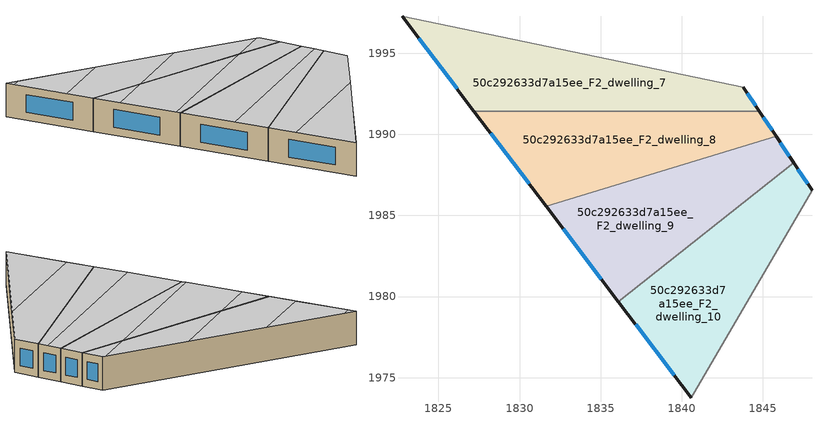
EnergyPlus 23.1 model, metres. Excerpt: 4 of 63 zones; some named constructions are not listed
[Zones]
50c292633d7a15ee_F2_dwelling_10
 floor to 50c292633d7a15ee_F1_dwelling_10 (EU_floor_Construction): 1846.88,1988.25 1848.02,1986.55 1840.57,1973.76 1836.09,1979.67 z6
 wall outside (EU_wall_Construction): 1848.02,1986.55 1846.88,1988.25 / 1836.09,1979.67 1840.57,1973.76 z6:9
 wall to 50c292633d7a15ee_F2_dwelling_11 (EU_wall_Construction): 1840.57,1973.76 1848.02,1986.55 z6:9
 wall to 50c292633d7a15ee_F2_dwelling_9 (EU_wall_Construction): 1846.88,1988.25 1836.09,1979.67 z6:9
 window (EU_Window_Construction): 1847.75,1986.95 1847.15,1987.85 / 1837.14,1978.28 1839.52,1975.14 z6.7:8.3
 ceiling adiabatic (EU_roof_Construction): 1845.75,1982.66 1848.02,1986.55 1846.88,1988.25 1836.09,1979.67 1837.47,1977.85 z9
 ceiling to 50c292633d7a15ee_F3_dwelling_6 (EU_floor_Construction): 1840.57,1973.76 1845.75,1982.65 1837.47,1977.85 z9
50c292633d7a15ee_F2_dwelling_7
 floor to 50c292633d7a15ee_F1_dwelling_7 (EU_floor_Construction): 1843.79,1992.88 1844.77,1991.41 1827.18,1991.43 1822.75,1997.28 z6
 wall outside (EU_wall_Construction): 1844.77,1991.41 1843.79,1992.88 / 1822.75,1997.28 1827.18,1991.43 z6:9
 wall to 50c292633d7a15ee_F2_dwelling_8 (EU_wall_Construction): 1827.18,1991.43 1844.77,1991.41 z6:9
 wall to 50c292633d7a15ee_F2_dwelling_6 (EU_wall_Construction): 1843.79,1992.88 1822.75,1997.28 z6:9
 window (EU_Window_Construction): 1844.54,1991.76 1844.02,1992.54 / 1823.79,1995.9 1826.14,1992.8 z6.7:8.3
 ceiling to 50c292633d7a15ee_F3_dwelling_1 (EU_floor_Construction): 1830.15,1995.73 1823.77,1997.06 1823.18,1996.72 1825.83,1993.22 z9
 ceiling to 50c292633d7a15ee_F3_dwelling_3 (EU_floor_Construction): 1843.56,1992.93 1836.73,1994.36 1831.67,1991.42 1840.96,1991.42 z9
 ceiling adiabatic (EU_roof_Construction): 1844.77,1991.41 1843.79,1992.88 1843.56,1992.93 1840.96,1991.42 z9; 1836.73,1994.36 1830.15,1995.73 1825.83,1993.22 1823.18,1996.72 1823.77,1997.06 1822.75,1997.28 1827.18,1991.43 1831.67,1991.42 z9
50c292633d7a15ee_F2_dwelling_8
 floor to 50c292633d7a15ee_F1_dwelling_8 (EU_floor_Construction): 1844.77,1991.41 1845.8,1989.87 1831.63,1985.56 1827.18,1991.43 z6
 wall outside (EU_wall_Construction): 1845.8,1989.87 1844.77,1991.41 / 1827.18,1991.43 1831.63,1985.56 z6:9
 wall to 50c292633d7a15ee_F2_dwelling_9 (EU_wall_Construction): 1831.63,1985.56 1845.8,1989.87 z6:9
 window (EU_Window_Construction): 1845.56,1990.23 1845.01,1991.05 / 1828.23,1990.05 1830.59,1986.94 z6.7:8.3
 ceiling to 50c292633d7a15ee_F3_dwelling_3 (EU_floor_Construction): 1840.96,1991.42 1831.67,1991.42 1828.56,1989.62 1831.4,1985.87 z9
 ceiling to 50c292633d7a15ee_F3_dwelling_2 (EU_floor_Construction): 1831.67,1991.42 1827.18,1991.43 1828.56,1989.62 z9
 ceiling to 50c292633d7a15ee_F3_dwelling_4 (EU_floor_Construction): 1845.8,1989.87 1844.77,1991.41 1840.96,1991.42 1831.4,1985.87 1831.63,1985.56 z9
50c292633d7a15ee_F2_dwelling_9
 floor to 50c292633d7a15ee_F1_dwelling_9 (EU_floor_Construction): 1845.8,1989.87 1846.88,1988.25 1836.09,1979.67 1831.63,1985.56 z6
 wall outside (EU_wall_Construction): 1846.88,1988.25 1845.8,1989.87 / 1831.63,1985.56 1836.09,1979.67 z6:9
 window (EU_Window_Construction): 1846.63,1988.63 1846.06,1989.49 / 1832.68,1984.17 1835.05,1981.05 z6.7:8.3
 ceiling to 50c292633d7a15ee_F3_dwelling_4 (EU_floor_Construction): 1846.42,1988.95 1845.8,1989.87 1831.63,1985.56 1834.36,1981.95 z9
 ceiling to 50c292633d7a15ee_F3_dwelling_5 (EU_floor_Construction): 1846.88,1988.25 1846.42,1988.95 1845.58,1988.46 1834.36,1981.95 1836.09,1979.67 z9
[SCHEDULE:FILE] Column Number=1; Rows to Skip at Top=0; Number of Hours of Data=8760; Column Separator=Comma; Interpolate to Timestep=No; Minutes per Item=60; Adjust Schedule for Daylight Savings=Yes
Name | File
EU_Step8_GainSchedule_50c292633d7a15ee_F1_dwelling_9_f000 | ../../schedules/50c292633d7a15ee/50c292633d7a15ee_F1_dwelling_9_f000_gain.csv
EU_Step8_GainSchedule_50c292633d7a15ee_F1_dwelling_10_f000 | ../../schedules/50c292633d7a15ee/50c292633d7a15ee_F1_dwelling_10_f000_gain.csv
EU_Step8_GainSchedule_50c292633d7a15ee_F1_dwelling_11_f000 | ../../schedules/50c292633d7a15ee/50c292633d7a15ee_F1_dwelling_11_f000_gain.csv
EU_Step8_GainSchedule_50c292633d7a15ee_F1_dwelling_12_f000 | ../../schedules/50c292633d7a15ee/50c292633d7a15ee_F1_dwelling_12_f000_gain.csv
EU_Step8_GainSchedule_50c292633d7a15ee_F1_dwelling_13_f000 | ../../schedules/50c292633d7a15ee/50c292633d7a15ee_F1_dwelling_13_f000_gain.csv
EU_Step8_GainSchedule_50c292633d7a15ee_F1_dwelling_14_f000 | ../../schedules/50c292633d7a15ee/50c292633d7a15ee_F1_dwelling_14_f000_gain.csv
EU_Step8_GainSchedule_50c292633d7a15ee_F1_dwelling_15_f000 | ../../schedules/50c292633d7a15ee/50c292633d7a15ee_F1_dwelling_15_f000_gain.csv
